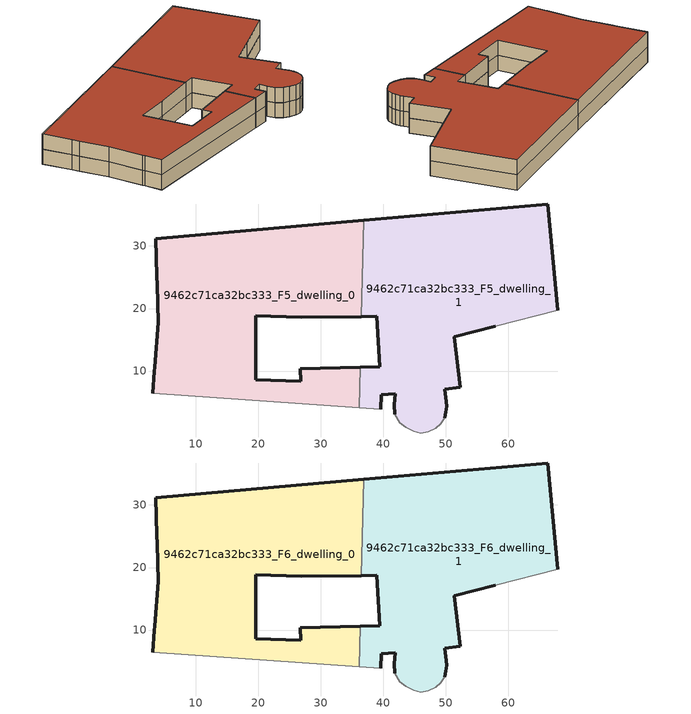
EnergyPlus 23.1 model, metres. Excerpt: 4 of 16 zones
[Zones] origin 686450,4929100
9462c71ca32bc333_F5_dwelling_0
 floor to 9462c71ca32bc333_F4_dwelling_0 (EU_floor_Construction): 36.16,4.15 36.31,10.62 26.77,10.37 26.84,8.4 19.59,8.61 19.65,18.87 26.86,18.58 36.5,18.7 36.86,34.11 3.66,31.18 3.82,25.14 3.86,23.78 4.02,17.77 3.45,10.59 3.4,9.98 3.17,6.45 z15
 wall outside (EU_wall_Construction): 36.5,18.7 26.86,18.58 19.65,18.87 19.59,8.61 26.84,8.4 26.77,10.37 36.31,10.62 / 3.17,6.45 3.4,9.98 3.45,10.59 4.02,17.77 3.86,23.78 3.82,25.14 3.66,31.18 36.86,34.11 z15:18
 wall adiabatic (EU_wall_Construction): 36.16,4.15 3.17,6.45 z15:18
 wall to 9462c71ca32bc333_F5_dwelling_1 (EU_wall_Construction): 36.86,34.11 36.5,18.7 / 36.31,10.62 36.16,4.15 z15:18
9462c71ca32bc333_F5_dwelling_1
 floor to 9462c71ca32bc333_F4_dwelling_1 (EU_floor_Construction): 52.36,7.38 51.33,15.52 57.92,17.18 67.89,19.72 66.31,36.72 36.86,34.11 36.5,18.7 38.96,18.73 39.41,10.7 36.31,10.62 36.16,4.15 39.63,3.91 39.66,6.18 41.89,6.39 41.76,4.64 41.88,3.11 42.66,1.75 43.6,0.98 44.87,0.34 46.04,0.1 47.2,0.29 48.37,0.85 49.23,1.58 49.85,2.57 50.01,3.42 50.16,4.38 50.08,5.11 49.86,7.11 z15
 wall outside (EU_wall_Construction): 57.92,17.18 51.33,15.52 52.36,7.38 49.86,7.11 50.08,5.11 50.16,4.38 50.01,3.42 49.85,2.57 / 41.88,3.11 41.76,4.64 41.89,6.39 39.66,6.18 39.63,3.91 / 36.31,10.62 39.41,10.7 38.96,18.73 36.5,18.7 / 36.86,34.11 66.31,36.72 67.89,19.72 z15:18
 wall adiabatic (EU_wall_Construction): 67.89,19.72 57.92,17.18 / 49.85,2.57 49.23,1.58 48.37,0.85 47.2,0.29 46.04,0.1 44.87,0.34 43.6,0.98 42.66,1.75 41.88,3.11 / 39.63,3.91 36.16,4.15 z15:18
9462c71ca32bc333_F6_dwelling_0
 floor to 9462c71ca32bc333_F5_dwelling_0 (EU_floor_Construction): 36.16,4.15 36.31,10.62 26.77,10.37 26.84,8.4 19.59,8.61 19.65,18.87 26.86,18.58 36.5,18.7 36.86,34.11 3.66,31.18 3.82,25.14 3.86,23.78 4.02,17.77 3.45,10.59 3.4,9.98 3.17,6.45 z18
 wall outside (EU_wall_Construction): 36.5,18.7 26.86,18.58 19.65,18.87 19.59,8.61 26.84,8.4 26.77,10.37 36.31,10.62 / 3.17,6.45 3.4,9.98 3.45,10.59 4.02,17.77 3.86,23.78 3.82,25.14 3.66,31.18 36.86,34.11 z18:21
 wall adiabatic (EU_wall_Construction): 36.16,4.15 3.17,6.45 z18:21
 wall to 9462c71ca32bc333_F6_dwelling_1 (EU_wall_Construction): 36.86,34.11 36.5,18.7 / 36.31,10.62 36.16,4.15 z18:21
 roof outside (EU_roof_Construction): 36.86,34.11 36.5,18.7 26.86,18.58 19.65,18.87 19.59,8.61 26.84,8.4 26.77,10.37 36.31,10.62 36.16,4.15 3.17,6.45 3.4,9.98 3.45,10.59 4.02,17.77 3.86,23.78 3.82,25.14 3.66,31.18 z21
9462c71ca32bc333_F6_dwelling_1
 floor to 9462c71ca32bc333_F5_dwelling_1 (EU_floor_Construction): 52.36,7.38 51.33,15.52 57.92,17.18 67.89,19.72 66.31,36.72 36.86,34.11 36.5,18.7 38.96,18.73 39.41,10.7 36.31,10.62 36.16,4.15 39.63,3.91 39.66,6.18 41.89,6.39 41.76,4.64 41.88,3.11 42.66,1.75 43.6,0.98 44.87,0.34 46.04,0.1 47.2,0.29 48.37,0.85 49.23,1.58 49.85,2.57 50.01,3.42 50.16,4.38 50.08,5.11 49.86,7.11 z18
 wall outside (EU_wall_Construction): 57.92,17.18 51.33,15.52 52.36,7.38 49.86,7.11 50.08,5.11 50.16,4.38 50.01,3.42 49.85,2.57 / 41.88,3.11 41.76,4.64 41.89,6.39 39.66,6.18 39.63,3.91 / 36.31,10.62 39.41,10.7 38.96,18.73 36.5,18.7 / 36.86,34.11 66.31,36.72 67.89,19.72 z18:21
 wall adiabatic (EU_wall_Construction): 67.89,19.72 57.92,17.18 / 49.85,2.57 49.23,1.58 48.37,0.85 47.2,0.29 46.04,0.1 44.87,0.34 43.6,0.98 42.66,1.75 41.88,3.11 / 39.63,3.91 36.16,4.15 z18:21
 roof outside (EU_roof_Construction): 66.31,36.72 67.89,19.72 57.92,17.18 51.33,15.52 52.36,7.38 49.86,7.11 50.08,5.11 50.16,4.38 50.01,3.42 49.85,2.57 49.23,1.58 48.37,0.85 47.2,0.29 46.04,0.1 44.87,0.34 43.6,0.98 42.66,1.75 41.88,3.11 41.76,4.64 41.89,6.39 39.66,6.18 39.63,3.91 36.16,4.15 36.31,10.62 39.41,10.7 38.96,18.73 36.5,18.7 36.86,34.11 z21
[Building]
EU S2 Campaign: North Axis=0; Terrain=City; Solar Distribution=FullExterior
[Site:Location]
Bologna: Latitude=44.5; Longitude=11.25; Time Zone=1; Elevation=37
[SizingPeriod:WeatherFileDays]
AnnualSizingPeriod: Begin Month=1; Begin Day of Month=1; End Month=12; End Day of Month=31; Day of Week for Start Day=Monday; Use Weather File Daylight Saving Period=No; Use Weather File Rain and Snow Indicators=No
[MATERIAL]
EU_InternalMass_Material: Roughness=MediumRough; Thickness=0.1; Conductivity=1; Density=1800; Specific Heat=900; Thermal Absorptance=0.9; Solar Absorptance=0.7; Visible Absorptance=0.7
[MATERIAL:NOMASS] Roughness=MediumRough; Thermal Absorptance=0.9; Solar Absorptance=0.7; Visible Absorptance=0.7
Name | Thermal Resistance
EU_wall_NoMass | 0.905828
EU_roof_NoMass | 0.37593
EU_floor_NoMass | 0.67114
[CONSTRUCTION]
EU_wall_Construction: EU_wall_NoMass
EU_roof_Construction: EU_roof_NoMass
EU_floor_Construction: EU_floor_NoMass
EU_InternalMass_Construction: EU_InternalMass_Material
[ZONE] Type=1; Multiplier=1; Ceiling Height=autocalculate; Floor Area=autocalculate; Part of Total Floor Area=Yes
Name | Volume
9462c71ca32bc333_F5_dwelling_0; 9462c71ca32bc333_F6_dwelling_0 | 2237.24
9462c71ca32bc333_F5_dwelling_1; 9462c71ca32bc333_F6_dwelling_1 | 2237.35
[INTERNALMASS] Construction=EU_InternalMass_Construction
Name | Zone or ZoneList | Surface Area
9462c71ca32bc333_F5_dwelling_0_EU_InternalMass | 9462c71ca32bc333_F5_dwelling_0 | 745.745
9462c71ca32bc333_F5_dwelling_1_EU_InternalMass | 9462c71ca32bc333_F5_dwelling_1 | 745.78
9462c71ca32bc333_F6_dwelling_0_EU_InternalMass | 9462c71ca32bc333_F6_dwelling_0 | 745.745
9462c71ca32bc333_F6_dwelling_1_EU_InternalMass | 9462c71ca32bc333_F6_dwelling_1 | 745.78
[OTHEREQUIPMENT] Fuel Type=Electricity; Design Level Calculation Method=Watts/Area; Power per Zone Floor Area=1; Fraction Latent=0; Fraction Radiant=0; Fraction Lost=0; Carbon Dioxide Generation Rate=0; EndUse Subcategory=EU_Step8_InternalGains
Name | Zone or ZoneList or Space or SpaceList | Schedule
EU_Step8_InternalGain_9462c71ca32bc333_F5_dwelling_0_f000 | 9462c71ca32bc333_F5_dwelling_0 | EU_Step8_GainSchedule_9462c71ca32bc333_F5_dwelling_0_f000
EU_Step8_InternalGain_9462c71ca32bc333_F5_dwelling_1_f000 | 9462c71ca32bc333_F5_dwelling_1 | EU_Step8_GainSchedule_9462c71ca32bc333_F5_dwelling_1_f000
EU_Step8_InternalGain_9462c71ca32bc333_F6_dwelling_0_f000 | 9462c71ca32bc333_F6_dwelling_0 | EU_Step8_GainSchedule_9462c71ca32bc333_F6_dwelling_0_f000
EU_Step8_InternalGain_9462c71ca32bc333_F6_dwelling_1_f000 | 9462c71ca32bc333_F6_dwelling_1 | EU_Step8_GainSchedule_9462c71ca32bc333_F6_dwelling_1_f000
[ZONEVENTILATION:DESIGNFLOWRATE] Schedule=EU_AlwaysOn; Design Flow Rate Calculation Method=AirChanges/Hour; Air Changes per Hour=0.73129; Ventilation Type=Natural; Fan Pressure Rise=0; Fan Total Efficiency=1; Constant Term Coefficient=1; Temperature Term Coefficient=0; Velocity Term Coefficient=0; Velocity Squared Term Coefficient=0; Minimum Indoor Temperature=-100; Maximum Indoor Temperature=100; Delta Temperature=-100; Minimum Outdoor Temperature=-100; Maximum Outdoor Temperature=100; Maximum Wind Speed=40
Name | Zone or ZoneList or Space or SpaceList
EU_ConstantAir_9462c71ca32bc333_F5_dwelling_0 | 9462c71ca32bc333_F5_dwelling_0
EU_ConstantAir_9462c71ca32bc333_F5_dwelling_1 | 9462c71ca32bc333_F5_dwelling_1
EU_ConstantAir_9462c71ca32bc333_F6_dwelling_0 | 9462c71ca32bc333_F6_dwelling_0
EU_ConstantAir_9462c71ca32bc333_F6_dwelling_1 | 9462c71ca32bc333_F6_dwelling_1
[HVACTEMPLATE:ZONE:IDEALLOADSAIRSYSTEM] System Availability Schedule=EU_AlwaysOn; Maximum Heating Supply Air Temperature=50; Minimum Cooling Supply Air Temperature=13; Maximum Heating Supply Air Humidity Ratio=0.0156; Minimum Cooling Supply Air Humidity Ratio=0.0077; Heating Limit=NoLimit; Cooling Limit=NoLimit; Heating Availability Schedule=EU_AlwaysOn; Cooling Availability Schedule=EU_CoolingOff; Dehumidification Control Type=ConstantSensibleHeatRatio; Cooling Sensible Heat Ratio=0.7; Dehumidification Setpoint=60; Humidification Control Type=None; Humidification Setpoint=30; Outdoor Air Method=None; Outdoor Air Flow Rate per Person=0.00944; Outdoor Air Flow Rate per Zone Floor Area=0; Outdoor Air Flow Rate per Zone=0; Demand Controlled Ventilation Type=None; Outdoor Air Economizer Type=NoEconomizer; Heat Recovery Type=None; Sensible Heat Recovery Effectiveness=0.7; Latent Heat Recovery Effectiveness=0.65
Name | Template Thermostat
9462c71ca32bc333_F5_dwelling_0 | EU_HeatOnly_9462c71ca32bc333_F5_dwelling_0
9462c71ca32bc333_F5_dwelling_1 | EU_HeatOnly_9462c71ca32bc333_F5_dwelling_1
9462c71ca32bc333_F6_dwelling_0 | EU_HeatOnly_9462c71ca32bc333_F6_dwelling_0
9462c71ca32bc333_F6_dwelling_1 | EU_HeatOnly_9462c71ca32bc333_F6_dwelling_1
[SIZING:ZONE] Zone Cooling Design Supply Air Temperature Input Method=SupplyAirTemperature; Zone Cooling Design Supply Air Temperature=13; Zone Heating Design Supply Air Temperature Input Method=SupplyAirTemperature; Zone Heating Design Supply Air Temperature=50; Zone Cooling Design Supply Air Humidity Ratio=0.008; Zone Heating Design Supply Air Humidity Ratio=0.008; Cooling Design Air Flow Method=DesignDay; Cooling Design Air Flow Rate=0; Cooling Minimum Air Flow per Zone Floor Area=0.000762; Cooling Minimum Air Flow=0; Cooling Minimum Air Flow Fraction=0.2; Heating Design Air Flow Method=DesignDay; Heating Design Air Flow Rate=0; Heating Maximum Air Flow per Zone Floor Area=0.002032; Heating Maximum Air Flow=0.141576; Heating Maximum Air Flow Fraction=0.3; Account for Dedicated Outdoor Air System=No; Dedicated Outdoor Air System Control Strategy=NeutralSupplyAir; Dedicated Outdoor Air Low Setpoint Temperature for Design=autosize; Dedicated Outdoor Air High Setpoint Temperature for Design=autosize; Zone Load Sizing Method=Sensible Load Only No Latent Load; Zone Latent Cooling Design Supply Air Humidity Ratio Input Method=HumidityRatioDifference; Zone Cooling Design Supply Air Humidity Ratio Difference=0.005; Zone Latent Heating Design Supply Air Humidity Ratio Input Method=HumidityRatioDifference; Zone Humidification Design Supply Air Humidity Ratio Difference=0.005
9462c71ca32bc333_F5_dwelling_0; 9462c71ca32bc333_F5_dwelling_1; 9462c71ca32bc333_F6_dwelling_0; 9462c71ca32bc333_F6_dwelling_1
[SCHEDULE:CONSTANT]
Name | Hourly Value
EU_AlwaysOn | 1
EU_CoolingOff | 0
[SCHEDULE:FILE] Column Number=1; Rows to Skip at Top=0; Number of Hours of Data=8760; Column Separator=Comma; Interpolate to Timestep=No; Minutes per Item=60; Adjust Schedule for Daylight Savings=Yes
Name | File
EU_Step8_GainSchedule_9462c71ca32bc333_F5_dwelling_0_f000 | ../../schedules/9462c71ca32bc333/9462c71ca32bc333_F5_dwelling_0_f000_gain.csv
EU_Step8_GainSchedule_9462c71ca32bc333_F5_dwelling_1_f000 | ../../schedules/9462c71ca32bc333/9462c71ca32bc333_F5_dwelling_1_f000_gain.csv
EU_Step8_GainSchedule_9462c71ca32bc333_F6_dwelling_0_f000 | ../../schedules/9462c71ca32bc333/9462c71ca32bc333_F6_dwelling_0_f000_gain.csv
EU_Step8_GainSchedule_9462c71ca32bc333_F6_dwelling_1_f000 | ../../schedules/9462c71ca32bc333/9462c71ca32bc333_F6_dwelling_1_f000_gain.csv
